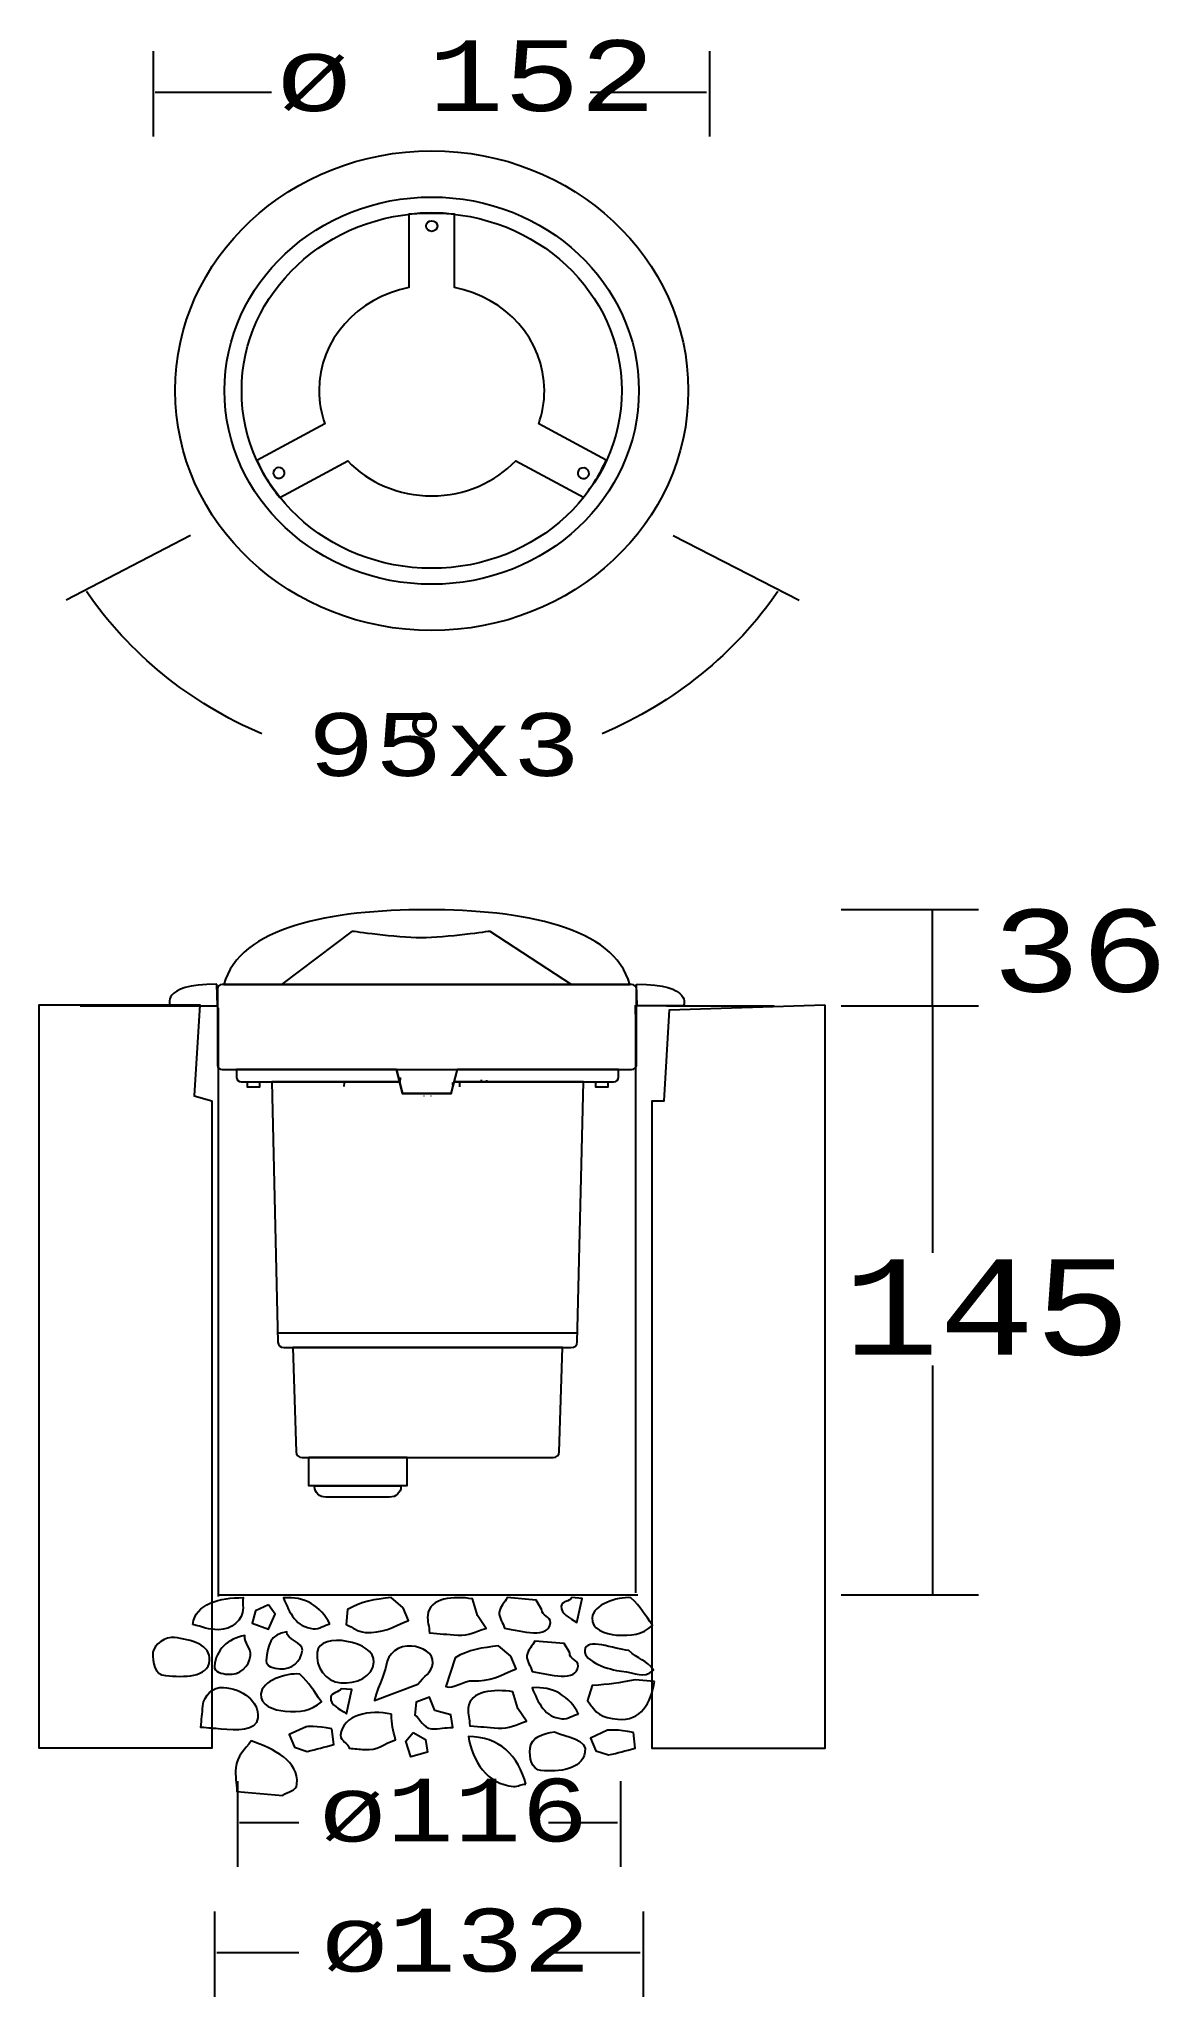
# Model space of a CAD drawing. Extents: x 42 to 160, y 82 to 288.
import ezdxf

# ---------------------------------------------------------------- set-up
doc = ezdxf.new("R2010")
doc.units = 0
doc.layers.add('LIVELLO_1', color=160, linetype='Continuous')
doc.styles.add('STD', font='txt')

# ---------------------------------------------------------------- blocks, each defined once
blk = doc.blocks.new('AI9-BLK5')
at = {"layer": 'LIVELLO_1', "color": 7}
for points in [[(-14.22, 9.48), (-15.59, 8.84), (-15.93, 7.55), (-14.22, 6.91), (-13.54, 8.51)], [(0.98, -3.94), (2.29, -4.69), (2.51, -6), (0.75, -6.5), (0.21, -4.84)]]:
    blk.add_lwpolyline(points, close=True, dxfattribs=at)
for points, knots in [([(-7.76, 7.47), (-8.37, 7.36), (-8.84, 6.91), (-9.52, 6.97), (-11.31, 7.12), (-12.02, 8.62), (-12.65, 10.21), (-10.48, 10.43), (-8.7, 9.32), (-7.76, 7.47)], [0, 0, 0, 0, 1, 1, 1, 2, 2, 2, 3, 3, 3, 3]), ([(7.75, 8.37), (7.75, 8.37), (8.65, 7.01), (8.65, 7.01), (7.51, 6.7), (6.86, 6.19), (5.67, 6.29), (4.48, 6.39), (3.88, 6.43), (2.7, 6.53), (2.68, 7.26), (2.46, 7.68), (2.52, 8.4), (2.7, 10.24), (5.29, 10.43), (7.23, 10.11), (7.23, 10.11), (7.75, 8.37), (7.75, 8.37)], [0, 0, 0, 0, 1, 1, 1, 2, 2, 2, 3, 3, 3, 4, 4, 4, 5, 5, 5, 6, 6, 6, 6]), ([(23.9, 10.23), (24.91, 9.25), (25.38, 8.46), (26.17, 7.32), (25.08, 6.33), (23.92, 6.19), (22.39, 6.31), (21.15, 6.42), (19.7, 6.96), (19.81, 8.12), (19.94, 9.52), (22.42, 10.35), (23.9, 10.23)], [0, 0, 0, 0, 1, 1, 1, 2, 2, 2, 3, 3, 3, 4, 4, 4, 4]), ([(-22.18, 7.43), (-21.19, 7.15), (-20.54, 6.87), (-19.5, 6.87), (-18.11, 6.87), (-16.91, 7.85), (-16.91, 9.16), (-16.91, 9.58), (-16.97, 9.82), (-16.91, 10.24), (-19.25, 10.24), (-21.99, 9.63), (-22.18, 7.43)], [0, 0, 0, 0, 1, 1, 1, 2, 2, 2, 3, 3, 3, 4, 4, 4, 4]), ([(-0.06, 9.17), (-0.06, 9.17), (0.5, 7.83), (0.5, 7.83), (-1.11, 7.15), (-2.29, 6.45), (-4.07, 6.59), (-4.92, 6.66), (-5.31, 7.1), (-6.05, 7.4), (-6.05, 7.4), (-5.91, 9), (-5.91, 9), (-4.46, 9.85), (-3.07, 10.06), (-1.33, 10.24), (-1.33, 10.24), (-0.06, 9.17), (-0.06, 9.17)], [0, 0, 0, 0, 1, 1, 1, 2, 2, 2, 3, 3, 3, 4, 4, 4, 5, 5, 5, 6, 6, 6, 6]), ([(14.53, 8.97), (14.47, 8.33), (15.49, 8.24), (15.43, 7.61), (15.27, 5.85), (12.43, 6.72), (10.58, 7.04), (10.46, 7.61), (9.99, 8.05), (10.05, 8.69), (10.11, 9.33), (10.65, 9.69), (10.88, 10.24), (10.88, 10.24), (13.94, 9.98), (13.94, 9.98), (13.94, 9.98), (14.53, 8.97), (14.53, 8.97)], [0, 0, 0, 0, 1, 1, 1, 2, 2, 2, 3, 3, 3, 4, 4, 4, 5, 5, 5, 6, 6, 6, 6]), ([(17.68, 10.24), (17.68, 10.24), (18.78, 10.15), (18.78, 10.15), (18.78, 10.15), (18.2, 7.61), (18.2, 7.61), (17.48, 8.16), (16.48, 8.48), (16.56, 9.36), (16.61, 9.84), (17.47, 9.85), (17.68, 10.24)], [0, 0, 0, 0, 1, 1, 1, 2, 2, 2, 3, 3, 3, 4, 4, 4, 4]), ([(-16.13, 4.14), (-16.24, 2.98), (-17.27, 2.08), (-18.51, 2.18), (-19.15, 2.23), (-19.98, 2.44), (-19.92, 3.04), (-19.76, 4.77), (-18.51, 5.93), (-16.73, 6.25), (-16.81, 5.42), (-16.05, 4.98), (-16.13, 4.14)], [0, 0, 0, 0, 1, 1, 1, 2, 2, 2, 3, 3, 3, 4, 4, 4, 4]), ([(-10.66, 4.71), (-10.77, 3.55), (-11.8, 2.64), (-13.04, 2.75), (-13.68, 2.8), (-14.51, 3.01), (-14.46, 3.61), (-14.3, 5.34), (-14.08, 6.34), (-12.3, 6.66), (-12.38, 5.82), (-10.59, 5.55), (-10.66, 4.71)], [0, 0, 0, 0, 1, 1, 1, 2, 2, 2, 3, 3, 3, 4, 4, 4, 4]), ([(-3.14, 3.44), (-3.28, 1.9), (-4.99, 1.16), (-6.63, 1.29), (-8.26, 1.42), (-9.27, 2.96), (-9.12, 4.5), (-8.91, 6.73), (-2.93, 5.68), (-3.14, 3.44)], [0, 0, 0, 0, 1, 1, 1, 2, 2, 2, 3, 3, 3, 3]), ([(-24.13, 6.04), (-22.41, 5.86), (-20.27, 5.26), (-20.42, 3.63), (-20.59, 1.81), (-23.13, 1.88), (-25.06, 2.04), (-26.2, 2.13), (-26.47, 3.42), (-26.38, 4.49), (-26.3, 5.33), (-25.02, 6.16), (-24.13, 6.04)], [0, 0, 0, 0, 1, 1, 1, 2, 2, 2, 3, 3, 3, 4, 4, 4, 4]), ([(3.06, 3.35), (2.97, 2.31), (2.08, 1.98), (1.49, 1.14), (1.49, 1.14), (-3.08, -0.56), (-3.08, -0.56), (-3.02, 0.08), (-1.91, 2.47), (-1.85, 3.11), (-1.73, 4.39), (-0.53, 5.26), (0.83, 5.15), (1.94, 5.06), (3.16, 4.39), (3.06, 3.35)], [0, 0, 0, 0, 1, 1, 1, 2, 2, 2, 3, 3, 3, 4, 4, 4, 5, 5, 5, 5]), ([(11.25, 4.09), (11.25, 4.09), (11.81, 2.75), (11.81, 2.75), (10.2, 2.07), (9.02, 1.37), (7.24, 1.51), (6.39, 1.58), (5.15, 0.59), (4.41, 0.89), (4.41, 0.89), (5.4, 3.92), (5.4, 3.92), (6.85, 4.77), (8.24, 4.98), (9.98, 5.16), (9.98, 5.16), (11.25, 4.09), (11.25, 4.09)], [0, 0, 0, 0, 1, 1, 1, 2, 2, 2, 3, 3, 3, 4, 4, 4, 5, 5, 5, 6, 6, 6, 6]), ([(17.45, 4.42), (17.39, 3.78), (18.41, 3.69), (18.35, 3.05), (18.19, 1.29), (15.35, 2.17), (13.5, 2.48), (13.38, 3.06), (12.9, 3.5), (12.96, 4.14), (13.03, 4.78), (13.57, 5.14), (13.79, 5.68), (13.79, 5.68), (16.86, 5.43), (16.86, 5.43), (16.86, 5.43), (17.45, 4.42), (17.45, 4.42)], [0, 0, 0, 0, 1, 1, 1, 2, 2, 2, 3, 3, 3, 4, 4, 4, 5, 5, 5, 6, 6, 6, 6]), ([(23.66, 4.69), (24.67, 3.72), (25.48, 3.76), (26.27, 2.61), (25.18, 1.63), (24.42, 2.39), (22.89, 2.52), (21.65, 2.62), (18.92, 3.53), (19.03, 4.69), (19.16, 6.09), (22.17, 4.82), (23.66, 4.69)], [0, 0, 0, 0, 1, 1, 1, 2, 2, 2, 3, 3, 3, 4, 4, 4, 4]), ([(-10.95, 2.21), (-9.94, 1.24), (-9.46, 0.45), (-8.67, -0.7), (-9.76, -1.68), (-10.92, -1.82), (-12.46, -1.7), (-13.69, -1.6), (-15.14, -1.06), (-15.03, 0.11), (-14.9, 1.5), (-12.43, 2.33), (-10.95, 2.21)], [0, 0, 0, 0, 1, 1, 1, 2, 2, 2, 3, 3, 3, 4, 4, 4, 4]), ([(-18.96, 0.81), (-20.09, 0.9), (-21.03, -0.05), (-21.13, -1.12), (-21.21, -2.01), (-21.26, -2.52), (-21.34, -3.4), (-20.5, -3.47), (-20.05, -3.51), (-19.21, -3.58), (-17.63, -3.71), (-15.5, -3.88), (-15.36, -2.4), (-15.19, -0.58), (-17.02, 0.65), (-18.96, 0.81)], [0, 0, 0, 0, 1, 1, 1, 2, 2, 2, 3, 3, 3, 4, 4, 4, 5, 5, 5, 5]), ([(-6.57, 0.66), (-6.57, 0.66), (-5.46, 0.57), (-5.46, 0.57), (-5.46, 0.57), (-6.04, -1.97), (-6.04, -1.97), (-6.76, -1.42), (-7.76, -1.1), (-7.68, -0.22), (-7.63, 0.26), (-6.78, 0.27), (-6.57, 0.66)], [0, 0, 0, 0, 1, 1, 1, 2, 2, 2, 3, 3, 3, 4, 4, 4, 4]), ([(12, -1.4), (12, -1.4), (12.9, -2.76), (12.9, -2.76), (11.76, -3.07), (11.11, -3.58), (9.92, -3.48), (8.73, -3.38), (8.13, -3.33), (6.94, -3.23), (6.93, -2.51), (6.71, -2.09), (6.78, -1.37), (6.95, 0.47), (9.53, 0.66), (11.48, 0.34), (11.48, 0.34), (12, -1.4), (12, -1.4)], [0, 0, 0, 0, 1, 1, 1, 2, 2, 2, 3, 3, 3, 4, 4, 4, 5, 5, 5, 6, 6, 6, 6]), ([(18.39, -2), (17.78, -2.1), (17.31, -2.55), (16.63, -2.49), (14.85, -2.35), (14.13, -0.84), (13.51, 0.75), (15.67, 0.97), (17.45, -0.14), (18.39, -2)], [0, 0, 0, 0, 1, 1, 1, 2, 2, 2, 3, 3, 3, 3]), ([(26.39, 1.44), (26, -0.86), (24.97, -2.76), (22.5, -2.55), (20.8, -2.42), (20.16, -1.92), (19.34, -0.56), (19.34, -0.56), (19.83, 1.01), (19.83, 1.01), (21.64, 1.11), (22.6, 1.27), (24.35, 1.61), (24.35, 1.61), (26.39, 1.44), (26.39, 1.44)], [0, 0, 0, 0, 1, 1, 1, 2, 2, 2, 3, 3, 3, 4, 4, 4, 5, 5, 5, 5]), ([(-1.3, -2.01), (-1.3, -3.06), (-1.11, -3.72), (-0.86, -4.71), (-2.19, -5.16), (-2.76, -5.84), (-4.13, -5.73), (-4.72, -5.68), (-5.15, -5.64), (-5.74, -5.59), (-5.78, -5.03), (-6.7, -4.87), (-6.64, -4.23), (-6.44, -2.07), (-3.56, -1.5), (-1.3, -2.01)], [0, 0, 0, 0, 1, 1, 1, 2, 2, 2, 3, 3, 3, 4, 4, 4, 5, 5, 5, 5]), ([(3.27, -1.63), (3.27, -1.63), (4.94, -2.09), (4.94, -2.09), (4.94, -2.09), (5.17, -3.4), (5.17, -3.4), (4.31, -3.41), (3.78, -3.6), (2.93, -3.54), (1.99, -3.46), (1.82, -2.56), (1.17, -2.1), (1.17, -2.1), (1.3, -0.74), (1.3, -0.74), (1.3, -0.74), (2.72, -0.21), (2.72, -0.21), (2.72, -0.21), (3.27, -1.63), (3.27, -1.63)], [0, 0, 0, 0, 1, 1, 1, 2, 2, 2, 3, 3, 3, 4, 4, 4, 5, 5, 5, 6, 6, 6, 7, 7, 7, 7]), ([(-7.55, -3.56), (-7.55, -3.56), (-7.36, -5.19), (-7.36, -5.19), (-8.42, -5.5), (-9.12, -5.69), (-10.17, -5.92), (-10.17, -5.92), (-11.5, -5.49), (-11.5, -5.49), (-11.5, -5.49), (-12.07, -4.16), (-12.07, -4.16), (-12.07, -4.16), (-10.28, -3.34), (-10.28, -3.34), (-10.28, -3.34), (-9.15, -3.19), (-7.55, -3.56)], [0, 0, 0, 0, 1, 1, 1, 2, 2, 2, 3, 3, 3, 4, 4, 4, 5, 5, 5, 6, 6, 6, 6]), ([(15.84, -3.86), (14.71, -4), (13.38, -4.46), (13.28, -5.58), (13.19, -6.54), (13.41, -7.85), (14.43, -7.93), (16.39, -8.09), (18.64, -7.87), (19.06, -6.05), (19.37, -4.63), (17.15, -4.45), (15.84, -3.86)], [0, 0, 0, 0, 1, 1, 1, 2, 2, 2, 3, 3, 3, 4, 4, 4, 4]), ([(24.15, -3.94), (24.15, -3.94), (24.34, -5.57), (24.34, -5.57), (23.29, -5.88), (22.58, -6.07), (21.53, -6.3), (21.53, -6.3), (20.2, -5.87), (20.2, -5.87), (20.2, -5.87), (19.64, -4.53), (19.64, -4.53), (19.64, -4.53), (21.43, -3.71), (21.43, -3.71), (21.43, -3.71), (22.56, -3.57), (24.15, -3.94)], [0, 0, 0, 0, 1, 1, 1, 2, 2, 2, 3, 3, 3, 4, 4, 4, 5, 5, 5, 6, 6, 6, 6]), ([(-16.04, -4.8), (-13.64, -5.72), (-11.01, -6.9), (-11.24, -9.38), (-11.31, -10.1), (-12.16, -10.11), (-12.72, -10.55), (-12.72, -10.55), (-17.57, -10.15), (-17.57, -10.15), (-17.56, -9.18), (-17.77, -8.6), (-17.68, -7.64), (-17.56, -6.36), (-16.73, -5.79), (-16.04, -4.8)], [0, 0, 0, 0, 1, 1, 1, 2, 2, 2, 3, 3, 3, 4, 4, 4, 5, 5, 5, 5]), ([(12.85, -9.38), (12.34, -9.34), (12.06, -9.64), (11.55, -9.6), (8.74, -9.36), (7.24, -6.98), (6.8, -4.37), (9.98, -4.31), (12.1, -6.42), (12.85, -9.38)], [0, 0, 0, 0, 1, 1, 1, 2, 2, 2, 3, 3, 3, 3])]:
    blk.add_open_spline(points, degree=3, knots=knots, dxfattribs=at)
blk = doc.blocks.new('AI9-BLK2')
at = {"layer": 'LIVELLO_1', "color": 7}
for points in [[(-23.101777, 28.983933), (-23.101777, -39.062732), (-41.258808, -39.062732), (-41.258808, 39.098733), (-24.364404, 39.098733), (-24.940941, 29.519645)], [(41.384726, 39.098733), (41.384726, -39.09925), (23.226317, -39.079613), (23.226317, 28.983933), (24.488944, 28.983933), (25.065653, 38.563193)]]:
    blk.add_lwpolyline(points, close=True, dxfattribs=at)
blk = doc.blocks.new('AI9-BLK1')
at = {"layer": 'LIVELLO_1', "color": 7}
for p, q in [((-46.01, 100.1), (-46.01, 109.08)), ((12.51, 100.11), (12.51, 109.08)), ((-33.6, 104.72), (-45.83, 104.72)), ((12.17, 104.72), (-0.1, 104.72)), ((-42.13, 58.14), (-55.2, 51.36)), ((8.63, 58.14), (21.89, 51.36)), ((26.33, 18.82), (40.75, 18.82)), ((35.94, 8.72), (35.94, 18.82)), ((-53.72, 8.72), (-42.4, 8.72)), ((-39.23, 8.51), (-39.23, -53.4)), ((4.68, 8.68), (4.68, -53)), ((4.68, 8.3), (4.68, -47.22)), ((4.7, 7.83), (4.7, 8.77)), ((7.96, 8.72), (19.28, 8.72)), ((26.33, 8.72), (40.75, 8.72)), ((35.94, 8.72), (35.94, -17.27)), ((-25.96, 0.65), (-25.99, 0.21)), ((-14.53, 0.38), (-14.53, 0.64)), ((-13.83, 0.63), (-13.83, 0.18)), ((-11.5, 0.68), (-11.5, 0.91)), ((-10.98, 0.89), (-11, 0.69)), ((-17.56, -0.8), (-17.56, -0.74)), ((-16.86, -0.74), (-16.86, -0.8)), ((-32.91, -25.66), (-1.48, -25.66)), ((35.94, -29.11), (35.94, -53.23)), ((-39.15, -53.2), (4.85, -53.2)), ((4.85, -53.2), (4.93, -53.2)), ((26.33, -53.2), (40.75, -53.2)), ((-37.15, -81.8), (-37.15, -72.82)), ((3.13, -81.8), (3.13, -72.82)), ((-30.74, -77.19), (-36.96, -77.19)), ((2.79, -77.19), (-4.45, -77.19)), ((-39.55, -95.48), (-39.55, -86.5)), ((5.53, -95.47), (5.53, -86.5)), ((-30.74, -90.86), (-39.36, -90.86)), ((5.19, -90.86), (-4.45, -90.86))]:
    blk.add_line(p, q, dxfattribs=at)
for points in [[(-36.14, 0.73), (-34.87, 0.73), (-34.87, 0.14), (-36.14, 0.14)], [(-20.45, 2), (-14.09, 2), (-14.73, -0.53), (-19.81, -0.53)], [(-20.43, 2), (-14.09, 2), (-14.73, -0.52), (-19.8, -0.52)], [(0.5, 0.73), (1.77, 0.73), (1.77, 0.14), (0.5, 0.14)], [(-29.68, -38.74), (-19.38, -38.74), (-19.38, -41.76), (-29.68, -41.76)]]:
    blk.add_lwpolyline(points, close=True, dxfattribs=at)
for centre, major_axis, ratio in [((-16.75, 73.38), (-26.99, 0), 0.934182), ((-16.75, 73.38), (-21.79, 0), 0.934148), ((-16.75, 73.38), (-19.99, 0), 0.934233), ((-16.75, 90.69), (-0.601, 0), 0.93147)]:
    blk.add_ellipse(centre, major_axis=major_axis, ratio=ratio, dxfattribs=at)
for points, knots in [([(-28.6, 73.38), (-28.6, 78.73), (-24.54, 83.18), (-19.15, 84.22), (-19.15, 84.22), (-19.15, 91.92), (-19.15, 91.92), (-18.37, 92.01), (-17.56, 92.06), (-16.75, 92.06), (-15.94, 92.06), (-15.13, 92.01), (-14.35, 91.92), (-14.35, 91.92), (-14.35, 84.22), (-14.35, 84.22), (-8.96, 83.18), (-4.9, 78.73), (-4.9, 73.38), (-4.9, 72.17), (-5.11, 71), (-5.5, 69.91), (-5.5, 69.91), (1.6, 66.07), (1.6, 66.07), (0.97, 64.68), (0.16, 63.37), (-0.8, 62.18), (-0.8, 62.18), (-7.91, 66.02), (-7.91, 66.02), (-10.07, 63.75), (-13.23, 62.32), (-16.75, 62.32), (-20.26, 62.32), (-23.42, 63.74), (-25.59, 66.01), (-25.59, 66.01), (-32.74, 62.16), (-32.74, 62.16), (-33.71, 63.35), (-34.52, 64.66), (-35.14, 66.05), (-35.14, 66.05), (-27.99, 69.9), (-27.99, 69.9), (-28.38, 70.99), (-28.6, 72.17), (-28.6, 73.38)], [0, 0, 0, 0, 1, 1, 1, 2, 2, 2, 3, 3, 3, 4, 4, 4, 5, 5, 5, 6, 6, 6, 7, 7, 7, 8, 8, 8, 9, 9, 9, 10, 10, 10, 11, 11, 11, 12, 12, 12, 13, 13, 13, 14, 14, 14, 15, 15, 15, 16, 16, 16, 16]), ([(-32.52, 64.25), (-32.8, 64.09), (-33.17, 64.18), (-33.34, 64.45), (-33.5, 64.72), (-33.41, 65.06), (-33.12, 65.22), (-32.83, 65.37), (-32.47, 65.28), (-32.3, 65.01), (-32.13, 64.75), (-32.23, 64.4), (-32.52, 64.25)], [0, 0, 0, 0, 1, 1, 1, 2, 2, 2, 3, 3, 3, 4, 4, 4, 4]), ([(-0.49, 65.19), (-0.21, 65.03), (-0.11, 64.69), (-0.27, 64.42), (-0.44, 64.15), (-0.81, 64.06), (-1.09, 64.22), (-1.38, 64.37), (-1.48, 64.72), (-1.31, 64.98), (-1.15, 65.25), (-0.78, 65.35), (-0.49, 65.19)], [0, 0, 0, 0, 1, 1, 1, 2, 2, 2, 3, 3, 3, 4, 4, 4, 4]), ([(-38.6, 10.96), (-36.99, 17.01), (-27.38, 18.81), (-17.26, 18.81), (-7.14, 18.81), (2.46, 17.01), (4.08, 10.96), (4.08, 10.96), (-38.6, 10.96), (-38.6, 10.96)], [0, 0, 0, 0, 1, 1, 1, 2, 2, 2, 3, 3, 3, 3]), ([(-32.5, 10.96), (-32.5, 10.96), (-25.07, 16.57), (-25.07, 16.57), (-25.07, 16.57), (-20.54, 15.9), (-17.86, 15.9), (-15.19, 15.9), (-10.65, 16.57), (-10.65, 16.57), (-10.65, 16.57), (-2.05, 10.96), (-2.05, 10.96)], [0, 0, 0, 0, 1, 1, 1, 2, 2, 2, 3, 3, 3, 4, 4, 4, 4]), ([(-39.37, 10.97), (-39.37, 10.97), (-39.3, 8.72), (-39.3, 8.72), (-39.3, 8.72), (-44.25, 8.72), (-44.25, 8.72), (-44.25, 8.72), (-45.4, 10.97), (-39.37, 10.97)], [0, 0, 0, 0, 1, 1, 1, 2, 2, 2, 3, 3, 3, 3]), ([(-38.8, 10.96), (-38.8, 10.96), (4.27, 10.96), (4.27, 10.96), (4.55, 10.96), (4.78, 10.75), (4.78, 10.48), (4.78, 10.48), (4.78, 2.48), (4.78, 2.48), (4.78, 2.22), (4.55, 2), (4.27, 2), (4.27, 2), (-38.8, 2), (-38.8, 2), (-39.08, 2), (-39.3, 2.22), (-39.3, 2.48), (-39.3, 2.48), (-39.3, 10.48), (-39.3, 10.48), (-39.3, 10.75), (-39.08, 10.96), (-38.8, 10.96)], [0, 0, 0, 0, 1, 1, 1, 2, 2, 2, 3, 3, 3, 4, 4, 4, 5, 5, 5, 6, 6, 6, 7, 7, 7, 8, 8, 8, 8]), ([(4.78, 10.97), (4.78, 10.97), (4.86, 8.72), (4.86, 8.72), (4.86, 8.72), (9.73, 8.72), (9.73, 8.72), (9.73, 8.72), (10.82, 10.97), (4.78, 10.97)], [0, 0, 0, 0, 1, 1, 1, 2, 2, 2, 3, 3, 3, 3]), ([(-36.78, 0.73), (-37.06, 0.73), (-37.29, 0.94), (-37.29, 1.2), (-37.29, 1.2), (-37.29, 2), (-37.29, 2), (-37.29, 2), (-20.45, 2), (-20.45, 2), (-20.45, 2), (-20.13, 0.73), (-20.13, 0.73), (-20.13, 0.73), (-36.78, 0.73), (-36.78, 0.73)], [0, 0, 0, 0, 1, 1, 1, 2, 2, 2, 3, 3, 3, 4, 4, 4, 5, 5, 5, 5]), ([(-7.76, 0.73), (-7.76, 0.73), (-0.8, 0.73), (-0.8, 0.73), (-0.8, 0.73), (-1.44, -26.64), (-1.44, -26.64), (-1.44, -26.97), (-1.72, -27.23), (-2.07, -27.23), (-2.07, -27.23), (-32.29, -27.23), (-32.29, -27.23), (-32.64, -27.23), (-32.92, -26.97), (-32.92, -26.64), (-32.92, -26.64), (-33.56, 0.73), (-33.56, 0.73), (-33.56, 0.73), (-26.66, 0.73), (-26.66, 0.73), (-26.66, 0.73), (-20.11, 0.73), (-20.11, 0.73), (-20.11, 0.73), (-19.8, -0.52), (-19.8, -0.52), (-19.8, -0.52), (-14.73, -0.52), (-14.73, -0.52), (-14.73, -0.52), (-14.41, 0.73), (-14.41, 0.73), (-14.41, 0.73), (-7.76, 0.73), (-7.76, 0.73)], [0, 0, 0, 0, 1, 1, 1, 2, 2, 2, 3, 3, 3, 4, 4, 4, 5, 5, 5, 6, 6, 6, 7, 7, 7, 8, 8, 8, 9, 9, 9, 10, 10, 10, 11, 11, 11, 12, 12, 12, 12]), ([(-14.09, 2), (-14.09, 2), (2.91, 2), (2.91, 2), (2.91, 2), (2.91, 1.2), (2.91, 1.2), (2.91, 0.94), (2.69, 0.73), (2.4, 0.73), (2.4, 0.73), (-14.42, 0.73), (-14.42, 0.73), (-14.42, 0.73), (-14.09, 2), (-14.09, 2)], [0, 0, 0, 0, 1, 1, 1, 2, 2, 2, 3, 3, 3, 4, 4, 4, 5, 5, 5, 5]), ([(-2.99, -27.23), (-2.99, -27.23), (-3.34, -38.19), (-3.34, -38.19), (-3.34, -38.52), (-3.62, -38.79), (-3.97, -38.79), (-3.97, -38.79), (-30.39, -38.79), (-30.39, -38.79), (-30.74, -38.79), (-31.02, -38.52), (-31.02, -38.19), (-31.02, -38.19), (-31.37, -27.23), (-31.37, -27.23), (-31.37, -27.23), (-2.99, -27.23), (-2.99, -27.23)], [0, 0, 0, 0, 1, 1, 1, 2, 2, 2, 3, 3, 3, 4, 4, 4, 5, 5, 5, 6, 6, 6, 6]), ([(-29.07, -41.76), (-29.07, -41.76), (-29.07, -41.84), (-29.07, -41.84), (-29.07, -42.45), (-28.54, -42.95), (-27.88, -42.95), (-27.88, -42.95), (-21.18, -42.95), (-21.18, -42.95), (-20.52, -42.95), (-19.99, -42.45), (-19.99, -41.84), (-19.99, -41.84), (-19.99, -41.76), (-19.99, -41.76), (-19.99, -41.76), (-29.07, -41.76), (-29.07, -41.76)], [0, 0, 0, 0, 1, 1, 1, 2, 2, 2, 3, 3, 3, 4, 4, 4, 5, 5, 5, 6, 6, 6, 6])]:
    blk.add_open_spline(points, degree=3, knots=knots, dxfattribs=at)
for points in [[(-34.63, 37.3), (-42.2, 40.54), (-48.62, 45.77), (-53.07, 52.27)], [(19.66, 52.28), (15.21, 45.78), (8.76, 40.55), (1.18, 37.31)], [(-20.06, 1.19), (-20.08, 0.87), (-20.1, 0.68), (-20.13, 0.68)]]:
    blk.add_open_spline(points, degree=3, dxfattribs=at)
for name, p in [('AI9-BLK2', (-16.79, -30.28)), ('AI9-BLK5', (-19.69, -63.75))]:
    blk.add_blockref(name, p, dxfattribs=at)
at = {"layer": 'LIVELLO_1', "color": 7, "attachment_point": 1, "style": 'STD'}
for s, insert, char_height in [('\\fCourier|b0|i0;\\H7.4371;\\W1.07;\\C7;ø 152', (-33.09, 110.22), 7.4371), ('\\fCourier|b0|i0;\\H6.6051;\\W1.07;\\C7;95', (-29.82, 39.48), 6.6051), ('\\fSymbol|b0|i0;\\H6.6051;\\W1.07;\\C7;°', (-19.39, 39.48), 6.6051), ('\\fCourier|b0|i0;\\H6.6051;\\W1.07;\\C7;x3', (-15.32, 39.48), 6.6051), ('\\fCourier|b0|i0;\\H8.6483;\\W1.07;\\C7;36', (42.19, 18.83), 8.6483), ('\\fCourier|b0|i0;\\H10.0490;\\W1.00;\\C7;145', (26.53, -17.93), 10.049), ('\\fCourier|b0|i0;\\H6.6051;\\W1.07;\\C7;ø116', (-28.6, -72.54), 6.6051), ('\\fCourier|b0|i0;\\H6.6051;\\W1.07;\\C7;ø132', (-28.38, -86.21), 6.6051)]:
    blk.add_mtext(s, dxfattribs=dict(at, insert=insert, char_height=char_height))

msp = doc.modelspace()

# ---------------------------------------------------------------- block references
at = {"layer": 'LIVELLO_1', "color": 7}
msp.add_blockref('AI9-BLK1', (100.183721, 177.432925), dxfattribs=at)

doc.saveas('drawing.dxf')
